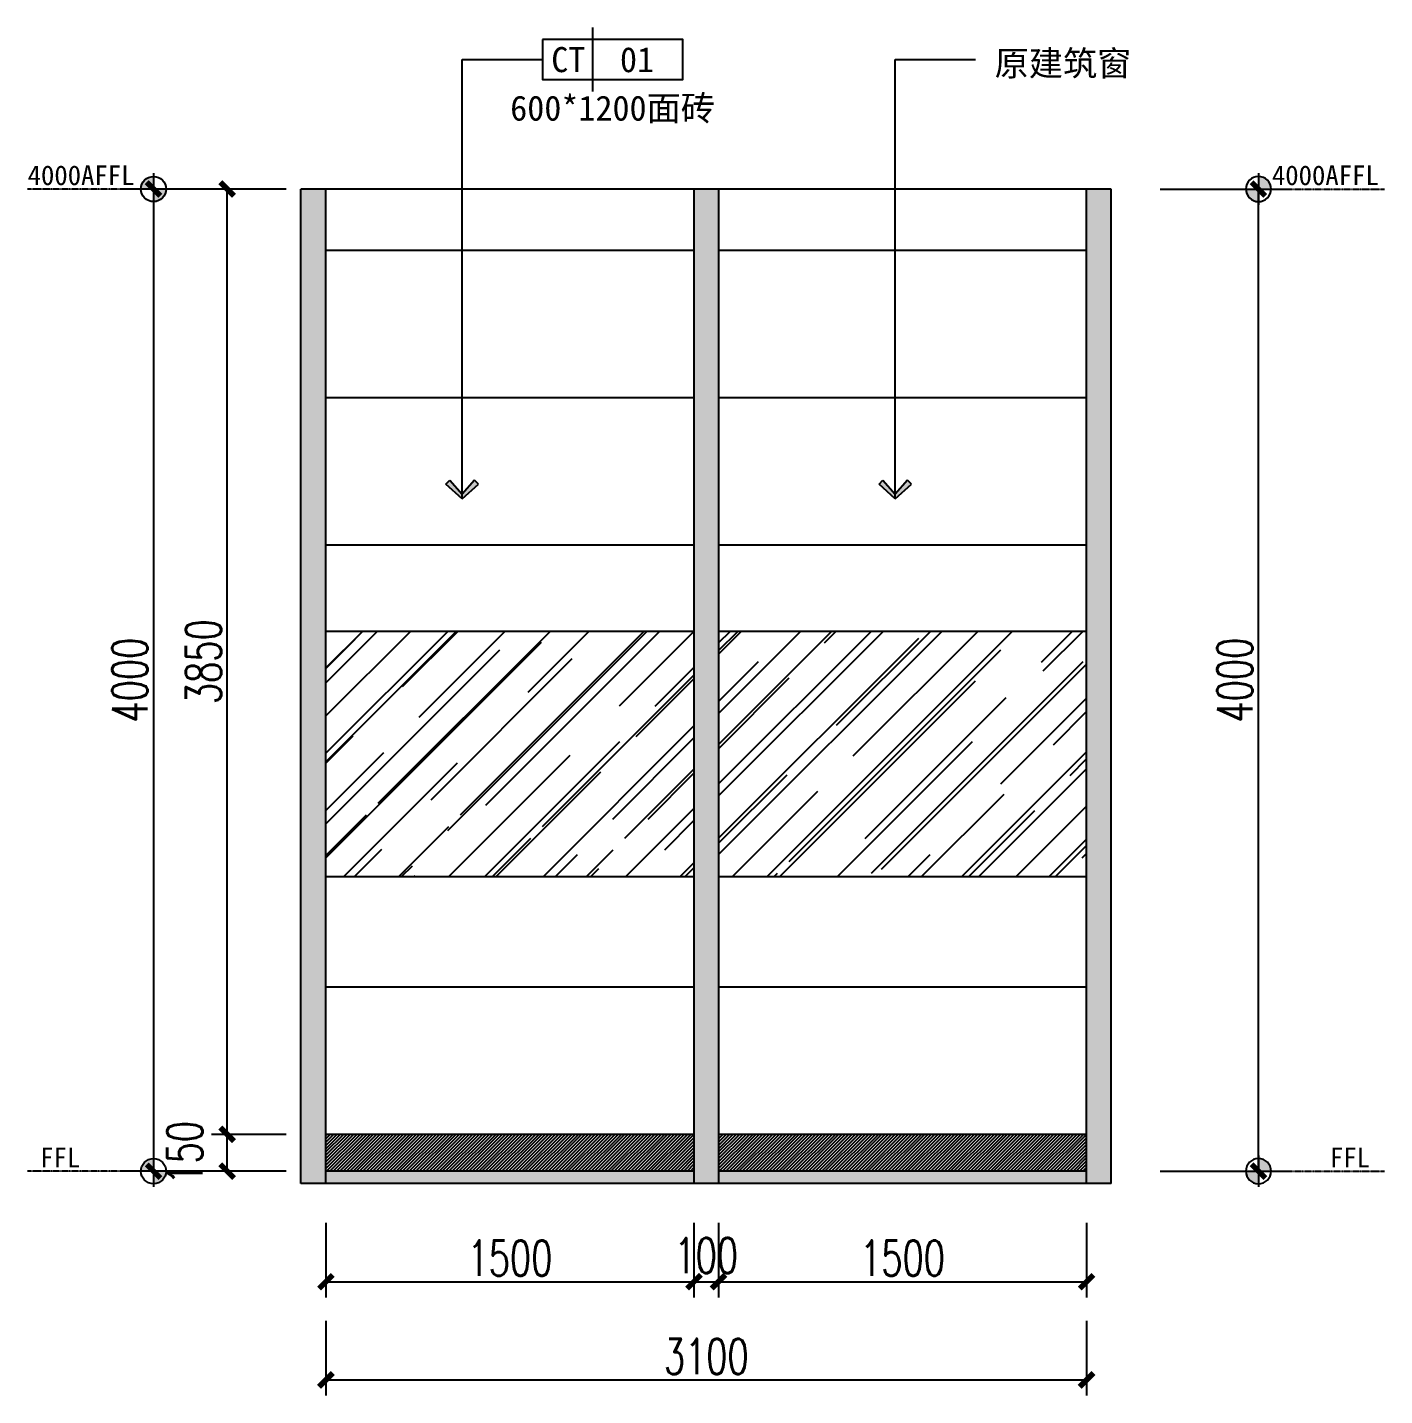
# Model space of a CAD drawing. Header units: millimetres. Extents: x 5625199 to 7433318, y -3316392 to -2552493.
# Drawn here: x 6520300 to 6525828, y -2677437 to -2671864 of the extents above; entities that cross this region are included whole.
import ezdxf
from ezdxf.enums import TextEntityAlignment as Align

# ---------------------------------------------------------------- set-up
doc = ezdxf.new("R2010")
doc.units = ezdxf.units.MM
doc.header["$PDMODE"] = 35
doc.header["$PDSIZE"] = -10
doc.linetypes.add('M-CENTER', pattern=[11.25, 7.5, -1.25, 1.25, -1.25])
for name, color, linetype in [('155', 155, 'Continuous'), ('DIM', 7, 'Continuous'), ('PL-文字标注', 2, 'Continuous')]:
    doc.layers.add(name, color=color, linetype=linetype)
doc.styles.add('03.YBC-宋体2.5', font='', dxfattribs={"width": 0.8, "height": 2.5})
doc.styles.add('dop-S', font='')
doc.styles.add('标注-尺寸', font='simplex.shx', dxfattribs={"width": 0.7})
doc.styles.get('03.YBC-宋体2.5').set_extended_font_data('SimSun')
doc.styles.get('dop-S').set_extended_font_data('SimSun')
doc.dimstyles.new('90', dxfattribs={"dimscale": 0.9, "dimtxt": 150, "dimasz": 50, "dimexe": 120, "dimexo": 150, "dimgap": 30, "dimtad": 1, "dimdec": 0, "dimrnd": 5, "dimdsep": 46, "dimtxsty": '标注-尺寸', "dimblk": 'ARCHTICK', "dimcen": 0.2, "dimclrd": 8, "dimclre": 8, "dimclrt": 2, "dimadec": 0, "dimazin": 0, "dimtfac": 1, "dimtdec": 0, "dimtmove": 2, "dimatfit": 3, "dimldrblk": 'ccccc', "dimfxl": 300, "dimfxlon": 1, "dimtolj": 1, "dimtzin": 0, "dimarcsym": 0})
doc.dimstyles.new('副本 100', dxfattribs={"dimscale": 0.8, "dimtxt": 180, "dimasz": 70, "dimexe": 80, "dimexo": 100, "dimgap": 30, "dimtad": 1, "dimdec": 0, "dimrnd": 5, "dimdsep": 46, "dimtxsty": '标注-尺寸', "dimblk": 'ARCHTICK', "dimcen": 0.2, "dimdle": 5, "dimclrd": 8, "dimclre": 8, "dimclrt": 2, "dimadec": 0, "dimazin": 0, "dimtfac": 1, "dimtdec": 0, "dimtmove": 2, "dimatfit": 3, "dimldrblk": 'ccccc', "dimfxl": 300, "dimfxlon": 1, "dimtolj": 1, "dimtzin": 0, "dimarcsym": 0})
pattern_1 = [(45, (643993.9614197244, -417409.755274), (-5.303300858899106, 5.303300858899107), []), (50, (643993.9614197244, -417409.755274), (21.5178054780226, -1.882564049477853), [2.249999999999997, -24.74999999999998]), (355, (643993.9614197244, -417409.755274), (-4.162540008390001, 22.56576401100035), [1.8, -19.8]), (100.4514, (643995.7545701244, -417409.9121542), (17.35528145142065, 20.68318626182861), [1.912205699999999, -21.03426335999998]), (46.1842, (643993.9614197244, -417403.755274), (32.01723145876933, -4.965570429870545), [3.375, -37.125]), (96.6356, (643996.6295220745, -417404.16907321), (28.0398811664611, 29.22353612701323), [2.86830864, -31.55139]), (351.1842, (643993.9614197244, -417403.755274), (28.03985835400881, 29.22355802775973), [2.7, -29.7]), (21, (643996.9614197244, -417405.255274), (17.90721156355385, -12.07856671996016), [2.25, -24.75]), (326, (643996.9614197244, -417405.255274), (7.299459957647468, 21.75450135140559), [1.799999999999999, -19.79999999999998]), (71.4514, (643998.4536867144, -417406.26182218), (25.20667885744471, 9.675914901298569), [1.9122057, -21.03426336]), (37.50000000000001, (643993.9614197244, -417409.755274), (0.3647956595187181, 9.986815614939346), [0, -19.56, 0, -20.1, 0, -19.875]), (7.499999999999999, (643993.9614197244, -417409.755274), (7.892086123264457, 11.83235135647081), [0, -11.45999999999999, 0, -19.10999999999998, 0, -7.574999999999997]), (327.5, (643987.2714197244, -417409.755274), (16.01467308517227, -0.6766461520313927), [0, -7.499999999999998, 0, -23.4, 0, -31.04999999999999]), (317.5, (643984.2714197244, -417409.755274), (17.49558508027159, 3.003149469969532), [0, -9.75, 0, -15.54, 0, -22.05])]

# ---------------------------------------------------------------- blocks, each defined once
blk = doc.blocks.new('_ArchTick')
at = {"color": 0, "linetype": 'ByBlock', "const_width": 0.4}
blk.add_lwpolyline([(-0.5, -0.5), (0.5, 0.5)], dxfattribs=at)
blk = doc.blocks.new('*D329')
at = {"layer": '155', "color": 8, "lineweight": -2, "ltscale": 500, "transparency": 16777216}
for p, q in [((6521515.844864621, -2676732.718903087), (6521515.844864621, -2677036.718903087)), ((6523014.91377893, -2676732.718903087), (6523014.91377893, -2677036.718903087)), ((6521511.844864621, -2676972.718903087), (6523018.91377893, -2676972.718903087))]:
    blk.add_line(p, q, dxfattribs=at)
at = {"layer": 'Defpoints', "color": 0, "transparency": 16777216}
for p in [(6521515.844864621, -2676186.960100663), (6523014.91377893, -2676186.960100663), (6523014.91377893, -2676972.718903087)]:
    blk.add_point(p, dxfattribs=at)
at = {"layer": '155', "color": 8, "linetype": 'ByBlock', "lineweight": -2, "transparency": 16777216, "xscale": 56, "yscale": 56, "zscale": 56, "rotation": 180}
blk.add_blockref('_ArchTick', (6521515.844864621, -2676972.718903087), dxfattribs=at)
at = {"layer": '155', "color": 8, "linetype": 'ByBlock', "lineweight": -2, "transparency": 16777216, "xscale": 56, "yscale": 56, "zscale": 56}
blk.add_blockref('_ArchTick', (6523014.91377893, -2676972.718903087), dxfattribs=at)
at = {"layer": '155', "color": 2, "ltscale": 500, "transparency": 16777216, "insert": (6522265.379321775, -2676876.718903087), "char_height": 144, "attachment_point": 5, "style": '标注-尺寸'}
blk.add_mtext('\\A1;1500', dxfattribs=at)
blk = doc.blocks.new('ccccc')
h = blk.add_hatch(color=44)
h.dxf.hatch_style = 1
h.paths.add_polyline_path([(-1.713128774543292, -1.115298350458033), (-1.349075249163433, -1.474599215202033), (1e-16, 1e-16), (-1.349075249163433, 1.474599215202033), (-1.713128774543292, 1.115298350458033), (-0.4242640688316898, -1e-16)])
at = {"color": 44}
for p, q in [((-1.349075249163433, 1.474599215202033), (-1.713128774543292, 1.115298350458033)), ((-1.713128774543292, 1.115298350458033), (-0.4242640688316897, 0)), ((0, 0), (-1.349075249163433, 1.474599215202033)), ((-0.4242640688316897, 0), (-5.066636229632421, 0)), ((-1.713128774543292, -1.115298350458033), (-0.4242640688316897, 0)), ((0, 0), (-1.349075249163433, -1.474599215202033)), ((-1.349075249163433, -1.474599215202033), (-1.713128774543292, -1.115298350458033))]:
    blk.add_line(p, q, dxfattribs=at)
blk = doc.blocks.new('*D330')
at = {"layer": '155', "color": 8, "lineweight": -2, "ltscale": 500, "transparency": 16777216}
for p, q in [((6523014.91377893, -2676732.718903087), (6523014.91377893, -2677036.718903087)), ((6523114.91377893, -2676732.718903087), (6523114.91377893, -2677036.718903087)), ((6523010.91377893, -2676972.718903087), (6523118.91377893, -2676972.718903087))]:
    blk.add_line(p, q, dxfattribs=at)
at = {"layer": 'Defpoints', "color": 0, "transparency": 16777216}
for p in [(6523014.91377893, -2676186.960100663), (6523114.91377893, -2676186.960100663), (6523114.91377893, -2676972.718903087)]:
    blk.add_point(p, dxfattribs=at)
at = {"layer": '155', "color": 8, "linetype": 'ByBlock', "lineweight": -2, "transparency": 16777216, "xscale": 56, "yscale": 56, "zscale": 56, "rotation": 180}
blk.add_blockref('_ArchTick', (6523014.91377893, -2676972.718903087), dxfattribs=at)
at = {"layer": '155', "color": 8, "linetype": 'ByBlock', "lineweight": -2, "transparency": 16777216, "xscale": 56, "yscale": 56, "zscale": 56}
blk.add_blockref('_ArchTick', (6523114.91377893, -2676972.718903087), dxfattribs=at)
at = {"layer": '155', "color": 2, "ltscale": 500, "transparency": 16777216, "insert": (6523064.91377893, -2676866.286687043), "char_height": 144, "attachment_point": 5, "style": '标注-尺寸'}
blk.add_mtext('\\A1;100', dxfattribs=at)
blk = doc.blocks.new('*D331')
at = {"layer": '155', "color": 8, "lineweight": -2, "ltscale": 500, "transparency": 16777216}
for p, q in [((6523114.91377893, -2676732.718903087), (6523114.91377893, -2677036.718903087)), ((6524614.001439214, -2676732.718903087), (6524614.001439214, -2677036.718903087)), ((6523110.91377893, -2676972.718903087), (6524618.001439214, -2676972.718903087))]:
    blk.add_line(p, q, dxfattribs=at)
at = {"layer": 'Defpoints', "color": 0, "transparency": 16777216}
for p in [(6524614.001439214, -2676096.017317273), (6523114.91377893, -2676186.960100663), (6524614.001439214, -2676972.718903087)]:
    blk.add_point(p, dxfattribs=at)
at = {"layer": '155', "color": 8, "linetype": 'ByBlock', "lineweight": -2, "transparency": 16777216, "xscale": 56, "yscale": 56, "zscale": 56, "rotation": 180}
blk.add_blockref('_ArchTick', (6523114.91377893, -2676972.718903087), dxfattribs=at)
at = {"layer": '155', "color": 8, "linetype": 'ByBlock', "lineweight": -2, "transparency": 16777216, "xscale": 56, "yscale": 56, "zscale": 56}
blk.add_blockref('_ArchTick', (6524614.001439214, -2676972.718903087), dxfattribs=at)
at = {"layer": '155', "color": 2, "ltscale": 500, "transparency": 16777216, "insert": (6523864.457609072, -2676876.718903087), "char_height": 144, "attachment_point": 5, "style": '标注-尺寸'}
blk.add_mtext('\\A1;1500', dxfattribs=at)
blk = doc.blocks.new('*D378')
at = {"layer": '155', "color": 8, "lineweight": -2, "ltscale": 500, "transparency": 16777216}
for p, q in [((6521515.844864621, -2677132.718903087), (6521515.844864621, -2677436.718903087)), ((6524613.982693239, -2677132.718903087), (6524613.982693239, -2677436.718903087)), ((6521511.844864621, -2677372.718903087), (6524617.982693239, -2677372.718903087))]:
    blk.add_line(p, q, dxfattribs=at)
at = {"layer": 'Defpoints', "color": 0, "transparency": 16777216}
for p in [(6521515.844864621, -2676372.718903087), (6524613.982693239, -2676372.718903087), (6524613.982693239, -2677372.718903087)]:
    blk.add_point(p, dxfattribs=at)
at = {"layer": '155', "color": 8, "linetype": 'ByBlock', "lineweight": -2, "transparency": 16777216, "xscale": 56, "yscale": 56, "zscale": 56, "rotation": 180}
blk.add_blockref('_ArchTick', (6521515.844864621, -2677372.718903087), dxfattribs=at)
at = {"layer": '155', "color": 8, "linetype": 'ByBlock', "lineweight": -2, "transparency": 16777216, "xscale": 56, "yscale": 56, "zscale": 56}
blk.add_blockref('_ArchTick', (6524613.982693239, -2677372.718903087), dxfattribs=at)
at = {"layer": '155', "color": 2, "ltscale": 500, "transparency": 16777216, "insert": (6523064.91377893, -2677276.718903087), "char_height": 144, "attachment_point": 5, "style": '标注-尺寸'}
blk.add_mtext('\\A1;3100', dxfattribs=at)
blk = doc.blocks.new('子标高')
h = blk.add_hatch(color=256)
edge = h.paths.add_edge_path()
edge.add_arc((-600.2409431565975, 0.2411642588631366), 50.95940477876864, 89.72884797535391, 180.2711520246482, ccw=False)
edge.add_line((-599.9997788977344, 51.19999838216972), (-599.9997788977344, -3.637978807091713e-12))
edge.add_line((-599.9997788977344, 0), (-651.1997772799077, 0))
edge = h.paths.add_edge_path()
edge.add_arc((-599.7586146388712, -0.2411642588667746), 50.95940477876958, -90.27115202464557, 0.271152024646824, ccw=False)
edge.add_line((-599.9997788977344, -51.19999838217336), (-599.9997788977344, 0))
edge.add_line((-599.9997788977344, 0), (-548.799780515561, 0))
for p, q in [((-599.9997788977344, 63.99999797771306), (-599.9997788977344, -63.9999979777167)), ((-200, 0), (-709.9997754219294, 0))]:
    blk.add_line(p, q)
at = {"linetype": 'M-CENTER', "ltscale": 0.5}
blk.add_line((-709.9997754219294, -3.637978807091713e-11), (-1113.972843062991, 9.822542779147625e-09), dxfattribs=at)
at = {"color": 5}
blk.add_circle((-599.9997788977344, 0), 51.19999838217197, dxfattribs=at)
at = {"style": 'dop-S'}
blk.add_attdef('标高', (-1232.206651260486, 15.99306680168957), '', height=99.99999684017962, dxfattribs=at)
blk = doc.blocks.new('母标高')
h = blk.add_hatch(color=256)
edge = h.paths.add_edge_path()
edge.add_arc((-600.2409431565975, 0.2411642588631366), 50.95940477876864, 89.72884797535391, 180.2711520246482, ccw=False)
edge.add_line((-599.9997788977344, 51.19999838216972), (-599.9997788977344, -3.637978807091713e-12))
edge.add_line((-599.9997788977344, 0), (-651.1997772799077, 0))
edge = h.paths.add_edge_path()
edge.add_arc((-599.7586146388712, -0.2411642588667746), 50.95940477876958, -90.27115202464557, 0.271152024646824, ccw=False)
edge.add_line((-599.9997788977344, -51.19999838217336), (-599.9997788977344, 0))
edge.add_line((-599.9997788977344, 0), (-548.799780515561, 0))
for p, q in [((-599.9997788977344, 63.99999797771306), (-599.9997788977344, -63.9999979777167)), ((-200, 0), (-709.9997754219294, 0))]:
    blk.add_line(p, q)
at = {"linetype": 'M-CENTER', "ltscale": 0.5}
blk.add_line((-709.9997754219294, -3.637978807091713e-11), (-1113.972843062991, 9.822542779147625e-09), dxfattribs=at)
at = {"color": 5}
blk.add_circle((-599.9997788977344, 0), 51.19999838217197, dxfattribs=at)
at = {"style": 'dop-S'}
blk.add_attdef('标高', (-1104.391530706991, 15.99306680168957), '', height=99.99999684017962, dxfattribs=at)
blk = doc.blocks.new('*D567')
at = {"layer": '155', "color": 8, "lineweight": -2, "ltscale": 500, "transparency": 16777216}
for p, q in [((6521353.738664144, -2676372.718903087), (6521049.738664144, -2676372.718903087)), ((6521113.738664144, -2676526.718903087), (6521113.738664144, -2676368.718903087)), ((6521353.738664144, -2676522.718903087), (6521049.738664144, -2676522.718903087))]:
    blk.add_line(p, q, dxfattribs=at)
at = {"layer": 'Defpoints', "color": 0, "transparency": 16777216}
for p in [(6521113.738664144, -2676372.718903087), (6521515.844864621, -2676372.718903087), (6521515.844864621, -2676522.718903087)]:
    blk.add_point(p, dxfattribs=at)
at = {"layer": '155', "color": 8, "linetype": 'ByBlock', "lineweight": -2, "transparency": 16777216, "xscale": 56, "yscale": 56, "zscale": 56}
for p, rotation in [((6521113.738664144, -2676372.718903087), 90), ((6521113.738664144, -2676522.718903087), 270)]:
    blk.add_blockref('_ArchTick', p, dxfattribs=dict(at, rotation=rotation))
at = {"layer": '155', "color": 2, "ltscale": 500, "transparency": 16777216, "insert": (6520941.738664144, -2676447.718903087), "char_height": 144, "attachment_point": 5, "rotation": 90, "style": '标注-尺寸'}
blk.add_mtext('\\A1;150', dxfattribs=at)
blk = doc.blocks.new('*D568')
at = {"layer": '155', "color": 8, "lineweight": -2, "ltscale": 500, "transparency": 16777216}
for p, q in [((6521353.738664144, -2672522.718903087), (6521049.738664144, -2672522.718903087)), ((6521113.738664144, -2676376.718903087), (6521113.738664144, -2672518.718903087)), ((6521353.738664144, -2676372.718903087), (6521049.738664144, -2676372.718903087))]:
    blk.add_line(p, q, dxfattribs=at)
at = {"layer": 'Defpoints', "color": 0, "transparency": 16777216}
for p in [(6521113.738664144, -2672522.718903087), (6521698.150674021, -2672522.718903087), (6521515.844864621, -2676372.718903087)]:
    blk.add_point(p, dxfattribs=at)
at = {"layer": '155', "color": 8, "linetype": 'ByBlock', "lineweight": -2, "transparency": 16777216, "xscale": 56, "yscale": 56, "zscale": 56}
for p, rotation in [((6521113.738664144, -2672522.718903087), 90), ((6521113.738664144, -2676372.718903087), 270)]:
    blk.add_blockref('_ArchTick', p, dxfattribs=dict(at, rotation=rotation))
at = {"layer": '155', "color": 2, "ltscale": 500, "transparency": 16777216, "insert": (6521017.738664144, -2674447.718903087), "char_height": 144, "attachment_point": 5, "rotation": 90, "style": '标注-尺寸'}
blk.add_mtext('\\A1;3850', dxfattribs=at)
blk = doc.blocks.new('*D569')
at = {"layer": '155', "color": 8, "lineweight": -2, "ltscale": 500, "transparency": 16777216}
for p, q in [((6521053.738885246, -2672522.718903087), (6520749.738885246, -2672522.718903087)), ((6520813.738885246, -2672518.718903087), (6520813.738885246, -2676526.718903087)), ((6521053.738885246, -2676522.718903087), (6520749.738885246, -2676522.718903087))]:
    blk.add_line(p, q, dxfattribs=at)
at = {"layer": 'Defpoints', "color": 0, "transparency": 16777216}
for p in [(6521698.150674021, -2672522.718903087), (6520813.738885246, -2676522.718903087), (6521615.844864621, -2676522.718903087)]:
    blk.add_point(p, dxfattribs=at)
at = {"layer": '155', "color": 8, "linetype": 'ByBlock', "lineweight": -2, "transparency": 16777216, "xscale": 56, "yscale": 56, "zscale": 56}
for p, rotation in [((6520813.738885246, -2672522.718903087), 90), ((6520813.738885246, -2676522.718903087), 270)]:
    blk.add_blockref('_ArchTick', p, dxfattribs=dict(at, rotation=rotation))
at = {"layer": '155', "color": 2, "ltscale": 500, "transparency": 16777216, "insert": (6520717.738885246, -2674522.718903087), "char_height": 144, "attachment_point": 5, "rotation": 90, "style": '标注-尺寸'}
blk.add_mtext('\\A1;4000', dxfattribs=at)
blk = doc.blocks.new('*D570')
at = {"layer": '155', "color": 8, "lineweight": -2, "ltscale": 500, "transparency": 16777216}
for p, q in [((6525074.107707215, -2672522.718903087), (6525378.107707215, -2672522.718903087)), ((6525314.107707215, -2676526.718903087), (6525314.107707215, -2672518.718903087)), ((6525074.107707215, -2676522.718903087), (6525378.107707215, -2676522.718903087))]:
    blk.add_line(p, q, dxfattribs=at)
at = {"layer": 'Defpoints', "color": 0, "transparency": 16777216}
for p in [(6524318.068669613, -2672522.718903087), (6525314.107707215, -2672522.718903087), (6524318.068669613, -2676522.718903087)]:
    blk.add_point(p, dxfattribs=at)
at = {"layer": '155', "color": 8, "linetype": 'ByBlock', "lineweight": -2, "transparency": 16777216, "xscale": 56, "yscale": 56, "zscale": 56}
for p, rotation in [((6525314.107707215, -2672522.718903087), 90), ((6525314.107707215, -2676522.718903087), 270)]:
    blk.add_blockref('_ArchTick', p, dxfattribs=dict(at, rotation=rotation))
at = {"layer": '155', "color": 2, "ltscale": 500, "transparency": 16777216, "insert": (6525218.107707215, -2674522.718903087), "char_height": 144, "attachment_point": 5, "rotation": 90, "style": '标注-尺寸'}
blk.add_mtext('\\A1;4000', dxfattribs=at)
blk = doc.blocks.new('*U604')
at = {"color": 50}
blk.add_line((-9.000000000004576, 3.200000000014711), (-9.000000000004576, -3.200000000014711), dxfattribs=at)
at = {"color": 150}
blk.add_lwpolyline([(-14.00000000000458, 2.000000000014666), (-13.99999999999542, -2.000000000014666), (4.575895218295045e-12, -2.000000000014666), (-4.575895218295045e-12, 2.000000000014666)], close=True, dxfattribs=at)
at = {"color": 50, "style": '03.YBC-宋体2.5', "flags": 8}
for tag, p in [('PT', (-11.41203370425436, -0.0169426641272139)), ('01', (-4.560573803961944, -0.0169426641272139)), ('材料名称', (-7.000000000004576, -4.854991556547589))]:
    blk.add_attdef(tag, text='', height=2.5, dxfattribs=at).set_placement(p, align=Align.MIDDLE_CENTER)

msp = doc.modelspace()

# ---------------------------------------------------------------- hatches: boundary and pattern name
at = {"layer": '155', "ltscale": 500}
h = msp.add_hatch(dxfattribs=at)
h.set_pattern_fill('钢筋混凝土', color=250, scale=3)
h.set_pattern_definition(pattern_1)
h.paths.add_polyline_path([(6521413.738664144, -2672522.718903087), (6521413.738664144, -2676572.718903087), (6521515.844864621, -2676572.718903087), (6521515.844864621, -2672522.718903087)])
h = msp.add_hatch(dxfattribs=at)
h.set_pattern_fill('钢筋混凝土', color=250, scale=3)
h.set_pattern_definition([(45, (644096.0492249462, -417409.755274), (-5.303300858899106, 5.303300858899107), []), (50, (644096.0492249462, -417409.755274), (21.5178054780226, -1.882564049477853), [2.249999999999995, -24.74999999999996]), (355, (644096.0492249462, -417409.755274), (-4.162540008390001, 22.56576401100035), [1.8, -19.8]), (100.4514, (644097.8423753462, -417409.9121542), (17.35528145142065, 20.68318626182861), [1.912205699999997, -21.03426335999996]), (46.1842, (644096.0492249462, -417403.755274), (32.01723145876933, -4.965570429870545), [3.375, -37.125]), (96.6356, (644098.7173272963, -417404.16907321), (28.0398811664611, 29.22353612701323), [2.86830864, -31.55139]), (351.1842, (644096.0492249462, -417403.755274), (28.03985835400881, 29.22355802775973), [2.7, -29.7]), (21, (644099.0492249462, -417405.255274), (17.90721156355385, -12.07856671996016), [2.25, -24.75]), (326, (644099.0492249462, -417405.255274), (7.299459957647468, 21.75450135140559), [1.799999999999998, -19.79999999999996]), (71.4514, (644100.5414919362, -417406.26182218), (25.20667885744471, 9.675914901298569), [1.9122057, -21.03426336]), (37.50000000000001, (644096.0492249462, -417409.755274), (0.3647956595187181, 9.986815614939346), [0, -19.56, 0, -20.1, 0, -19.875]), (7.499999999999999, (644096.0492249462, -417409.755274), (7.892086123264457, 11.83235135647081), [0, -11.45999999999998, 0, -19.10999999999996, 0, -7.574999999999991]), (327.5, (644089.3592249462, -417409.755274), (16.01467308517227, -0.6766461520313927), [0, -7.499999999999998, 0, -23.4, 0, -31.04999999999999]), (317.5, (644086.3592249462, -417409.755274), (17.49558508027159, 3.003149469969532), [0, -9.75, 0, -15.54, 0, -22.05])])
h.paths.add_polyline_path([(6523114.91377893, -2672522.718903087), (6523014.91377893, -2672522.718903087), (6523014.91377893, -2676522.718903087), (6523014.91377893, -2676572.718903087), (6523114.91377893, -2676572.718903087), (6523114.91377893, -2676522.718903087)])
h = msp.add_hatch(dxfattribs=at)
h.set_pattern_fill('钢筋混凝土', color=250, scale=3)
h.set_pattern_definition(pattern_1)
h.paths.add_polyline_path([(6524614.001439214, -2672522.718903087), (6524614.001439214, -2676572.718903087), (6524714.107928318, -2676572.718903087), (6524714.107928318, -2672522.718903087)])
h = msp.add_hatch(dxfattribs=at)
h.set_pattern_fill('AR-RROOF', color=250, scale=8, angle=45)
h.set_pattern_definition([(45, (288920.7056886327, -417409.755274), (172.420917524528, 459.7891133987406), [3048, -406.4, 1016, -203.2]), (45, (289039.9634899207, -417146.8133747751), (-334.783948193458, 47.41575231924514), [609.6, -67.056, 1219.2, -152.4]), (45, (288870.4162543548, -417215.7817417849), (650.8889636550924, 843.4256548908149), [1625.6, -284.48, 812.8, -203.2])])
h.paths.add_polyline_path([(6523014.91377893, -2674322.718903087), (6521515.844864621, -2674322.718903087), (6521515.844864621, -2675322.718903087), (6523014.91377893, -2675322.718903087)])
h.paths.add_polyline_path([(6524614.001439214, -2675322.718903087), (6524614.001439214, -2674322.718903087), (6523114.91377893, -2674322.718903087), (6523114.91377893, -2675322.718903087)])
h = msp.add_hatch(dxfattribs=at)
h.set_pattern_fill('ANSI31', color=250, scale=3)
h.set_pattern_definition([(45, (315815.0369309178, -417409.7552740001), (-6.735192090801863, 6.735192090801863), [])])
h.paths.add_polyline_path([(6521515.844864621, -2676372.718903087), (6521515.844864621, -2676522.718903087), (6523014.91377893, -2676522.718903087), (6523014.91377893, -2676372.718903087)])
h = msp.add_hatch(dxfattribs=at)
h.set_pattern_fill('ANSI31', color=250, scale=3)
h.set_pattern_definition([(45, (317414.1058452269, -417409.7552740001), (-6.735192090801863, 6.735192090801863), [])])
h.paths.add_polyline_path([(6523114.91377893, -2676372.718903087), (6523114.91377893, -2676522.718903087), (6524613.982693239, -2676522.718903087), (6524613.982693239, -2676372.718903087)])
h = msp.add_hatch(color=250, dxfattribs=at)
h.dxf.hatch_style = 1
h.paths.add_polyline_path([(6521515.844864621, -2676572.718903087), (6523014.91377893, -2676572.718903087), (6523014.91377893, -2676522.718903087), (6521515.844864621, -2676522.718903087)])
h.paths.add_polyline_path([(6523114.91377893, -2676572.718903087), (6524614.001439214, -2676572.718903087), (6524614.001439214, -2676522.718903087), (6523114.91377893, -2676522.718903087)])

# ---------------------------------------------------------------- linework, layer by layer
at = {"layer": '155', "color": 7, "ltscale": 500}
for p, q in [((6521413.738664144, -2676572.718903087), (6521413.738664144, -2672522.718903087)), ((6524714.107928318, -2672522.718903087), (6521413.738664144, -2672522.718903087)), ((6521515.844864621, -2676572.718903087), (6521515.844864621, -2672522.718903087)), ((6523014.91377893, -2672522.718903087), (6523014.91377893, -2676572.718903087)), ((6523114.91377893, -2672522.718903087), (6523114.91377893, -2676572.718903087)), ((6524614.001439214, -2676572.718903087), (6524614.001439214, -2672522.718903087)), ((6524714.107928318, -2676572.718903087), (6524714.107928318, -2672522.718903087)), ((6524714.107928318, -2676572.718903087), (6521413.738664144, -2676572.718903087)), ((6523014.91377893, -2676522.718903087), (6521515.844864621, -2676522.718903087)), ((6524614.001439214, -2676522.718903087), (6523114.91377893, -2676522.718903087))]:
    msp.add_line(p, q, dxfattribs=at)
at = {"layer": '155', "color": 8, "ltscale": 500}
for p, q in [((6523014.91377893, -2672772.718903087), (6521515.844864621, -2672772.718903087)), ((6524613.982693239, -2672772.718903087), (6523114.91377893, -2672772.718903087)), ((6523014.91377893, -2673372.718903087), (6521515.844864621, -2673372.718903087)), ((6524613.982693239, -2673372.718903087), (6523114.91377893, -2673372.718903087)), ((6523014.91377893, -2673972.718903087), (6521515.844864621, -2673972.718903087)), ((6524613.982693239, -2673972.718903087), (6523114.91377893, -2673972.718903087)), ((6523014.91377893, -2675772.718903087), (6521515.844864621, -2675772.718903087)), ((6524613.982693239, -2675772.718903087), (6523114.91377893, -2675772.718903087))]:
    msp.add_line(p, q, dxfattribs=at)
at = {"layer": '155', "color": 5, "ltscale": 500}
for p, q in [((6521515.844864621, -2674322.718903087), (6523014.91377893, -2674322.718903087)), ((6523114.91377893, -2674322.718903087), (6524614.001439214, -2674322.718903087)), ((6521515.844864621, -2675322.718903087), (6523014.91377893, -2675322.718903087)), ((6523114.91377893, -2675322.718903087), (6524614.001439214, -2675322.718903087))]:
    msp.add_line(p, q, dxfattribs=at)
at = {"layer": '155', "color": 3, "ltscale": 500}
for p, q in [((6523014.91377893, -2676372.718903087), (6521515.844864621, -2676372.718903087)), ((6524613.982693239, -2676372.718903087), (6523114.91377893, -2676372.718903087))]:
    msp.add_line(p, q, dxfattribs=at)

# ---------------------------------------------------------------- block references
ref = msp.add_blockref('*U604', (6522969.201344798, -2671994.985266663), dxfattribs=dict(xscale=40.824, yscale=40.824, zscale=40.824))
ref.add_attrib('材料名称', '600*1200面砖', dxfattribs={"color": 50, "height": 102.06, "style": '03.YBC-宋体2.5'}).set_placement((6522683.433344798, -2672193.185441968), align=Align.MIDDLE_CENTER)
ref.add_attrib('01', '01', dxfattribs={"color": 50, "height": 102.06, "style": '03.YBC-宋体2.5'}).set_placement((6522783.020479825, -2671995.676933983), align=Align.MIDDLE_CENTER)
ref.add_attrib('PT', 'CT', dxfattribs={"color": 50, "height": 102.06, "style": '03.YBC-宋体2.5'}).set_placement((6522503.316480856, -2671995.676933983), align=Align.MIDDLE_CENTER)
at = {"layer": 'PL-文字标注', "color": 4, "linetype": 'M-CENTER'}
ref = msp.add_blockref('子标高', (6521413.738664144, -2672522.718903087), dxfattribs=at)
ref.add_attrib('标高', '4000AFFL', (6520300.8401312, -2672506.725836285), dxfattribs={"layer": '0', "height": 80, "style": 'dop-S'})
ref = msp.add_blockref('子标高', (6524714.107928318, -2672522.718903087), dxfattribs=dict(at, xscale=-1))
ref.add_attrib('标高', '4000AFFL', (6525368.905902603, -2672506.725836285), dxfattribs={"layer": '0', "height": 80, "style": 'dop-S'})
ref = msp.add_blockref('母标高', (6521413.738664144, -2676522.718903087), dxfattribs=at)
ref.add_attrib('标高', 'FFL', (6520352.028690939, -2676506.725836285), dxfattribs={"layer": '0', "height": 80, "style": 'dop-S'})
ref = msp.add_blockref('母标高', (6524714.107928318, -2676522.718903087), dxfattribs=dict(at, xscale=-1))
ref.add_attrib('标高', 'FFL', (6525605.091644539, -2676506.725836285), dxfattribs={"layer": '0', "height": 80, "style": 'dop-S'})

# ---------------------------------------------------------------- texts
at = {"color": 50, "style": '03.YBC-宋体2.5', "flags": 8}
msp.add_attdef('原建筑窗', text='材料名称', height=102.06, dxfattribs=at).set_placement((6524517.950317862, -2672010.789916825), align=Align.MIDDLE_CENTER)

# ---------------------------------------------------------------- dimensions: what is measured, and where the dimension line sits
at = {"layer": '155', "ltscale": 500}
for base, p1, p2, picture, middle in [((6520813.738885246, -2676522.718903087), (6521698.150674021, -2672522.718903087), (6521615.844864621, -2676522.718903087), '*D569', (6520717.738885246, -2674522.718903087)), ((6521113.738664144, -2672522.718903087), (6521515.844864621, -2676372.718903087), (6521698.150674021, -2672522.718903087), '*D568', (6521017.738664144, -2674447.718903087)), ((6525314.107707215, -2672522.718903087), (6524318.068669613, -2676522.718903087), (6524318.068669613, -2672522.718903087), '*D570', (6525218.107707215, -2674522.718903087)), ((6521113.738664144, -2676372.718903087), (6521515.844864621, -2676522.718903087), (6521515.844864621, -2676372.718903087), '*D567', (6520941.738664144, -2676447.718903087))]:
    dim = msp.add_linear_dim(base=base, p1=p1, p2=p2, angle=90, dimstyle='副本 100', dxfattribs=at)
    dim.commit()
    dim.dimension.update_dxf_attribs({"geometry": picture, "text_midpoint": middle})
for base, p1, p2, picture, middle in [((6524614.001439214, -2676972.718903087), (6523114.91377893, -2676186.960100663), (6524614.001439214, -2676096.017317273), '*D331', (6523864.457609072, -2676876.718903087)), ((6523014.91377893, -2676972.718903087), (6521515.844864621, -2676186.960100663), (6523014.91377893, -2676186.960100663), '*D329', (6522265.379321775, -2676876.718903087)), ((6524613.982693239, -2677372.718903087), (6521515.844864621, -2676372.718903087), (6524613.982693239, -2676372.718903087), '*D378', (6523064.91377893, -2677276.718903087))]:
    dim = msp.add_linear_dim(base=base, p1=p1, p2=p2, dimstyle='副本 100', dxfattribs=at)
    dim.commit()
    dim.dimension.update_dxf_attribs({"geometry": picture, "text_midpoint": middle})
dim = msp.add_linear_dim(base=(6523114.91377893, -2676972.718903087), p1=(6523014.91377893, -2676186.960100663), p2=(6523114.91377893, -2676186.960100663), dimstyle='副本 100', dxfattribs=at)
dim.commit()
dim.dimension.update_dxf_attribs({"geometry": '*D330', "text_midpoint": (6523064.91377893, -2676866.286687043), "dimtype": 160})

# ---------------------------------------------------------------- leaders
at = {"layer": 'DIM'}
for points in [[(6522070.451416584, -2673784.877641917), (6522070.451416584, -2671994.985266663), (6522397.665344799, -2671994.985266663)], [(6523834.932872838, -2673784.877641917), (6523834.932872838, -2671994.985266663), (6524162.146801054, -2671994.985266663)]]:
    msp.add_leader(points, dimstyle='90', dxfattribs=at)

doc.saveas('drawing.dxf')
